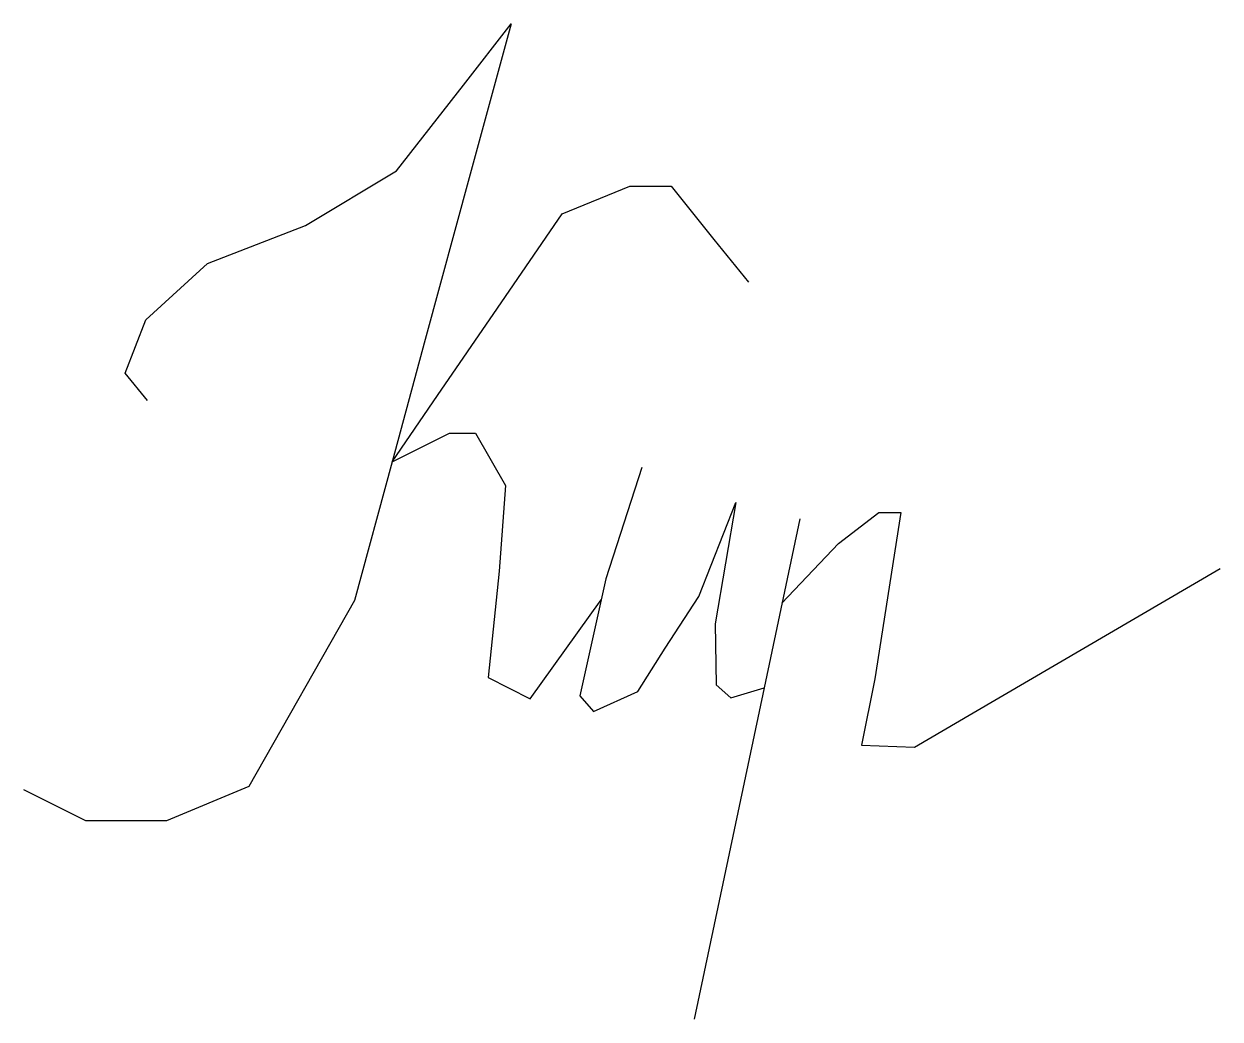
# Model space of a CAD drawing. Header units: millimetres. Extents: x 2042 to 4177, y 201 to 1977.
import ezdxf

# ---------------------------------------------------------------- set-up
doc = ezdxf.new("R2010")
doc.units = ezdxf.units.MM

msp = doc.modelspace()

# ---------------------------------------------------------------- linework, layer by layer
at = {"color": 5}
for points in [[(2263, 1304.5), (2223.2, 1353.4), (2259.9, 1448.3), (2370.2, 1549.3), (2544.7, 1616.7), (2707.1, 1714.6), (2826.5, 1867.7), (2911.6, 1976.8), (2838.8, 1708.5), (2758.5, 1413.2), (2699.3, 1195.3), (2632.1, 947.9), (2443.7, 615.8), (2296.7, 554.5), (2152.7, 554.5), (2042.5, 609.6)], [(2699.3, 1195.3), (2780.6, 1313.7), (2887.6, 1469.7), (3003.1, 1637.9), (3123.6, 1687.1), (3197.1, 1687.1), (3273.7, 1592.2), (3335.2, 1516)], [(2699.3, 1195.3), (2802, 1246.3), (2848, 1246.3), (2901.8, 1153), (2890.2, 1000), (2870.6, 810.2), (2946, 771.9), (3072.5, 948.9)], [(3145, 1185.1), (3080.7, 986.1), (3034.5, 777.7), (3058.7, 749.7), (3138.1, 785.2), (3186.4, 862.3), (3246.7, 954.6), (3312.4, 1122.8), (3275.7, 906.3), (3277.8, 797.3), (3303.7, 773.7), (3363.1, 791.8)], [(3426.9, 1093.4), (3363.1, 791.8), (3238.2, 200.6)], [(3395, 942.6), (3496.1, 1049.4), (3567.6, 1104.5), (3607.3, 1104.5), (3560.5, 807.8), (3536.9, 689.2), (3631.2, 686), (3736.2, 747.4), (4176.7, 1004.9)]]:
    msp.add_lwpolyline(points, dxfattribs=at)

doc.saveas('drawing.dxf')
